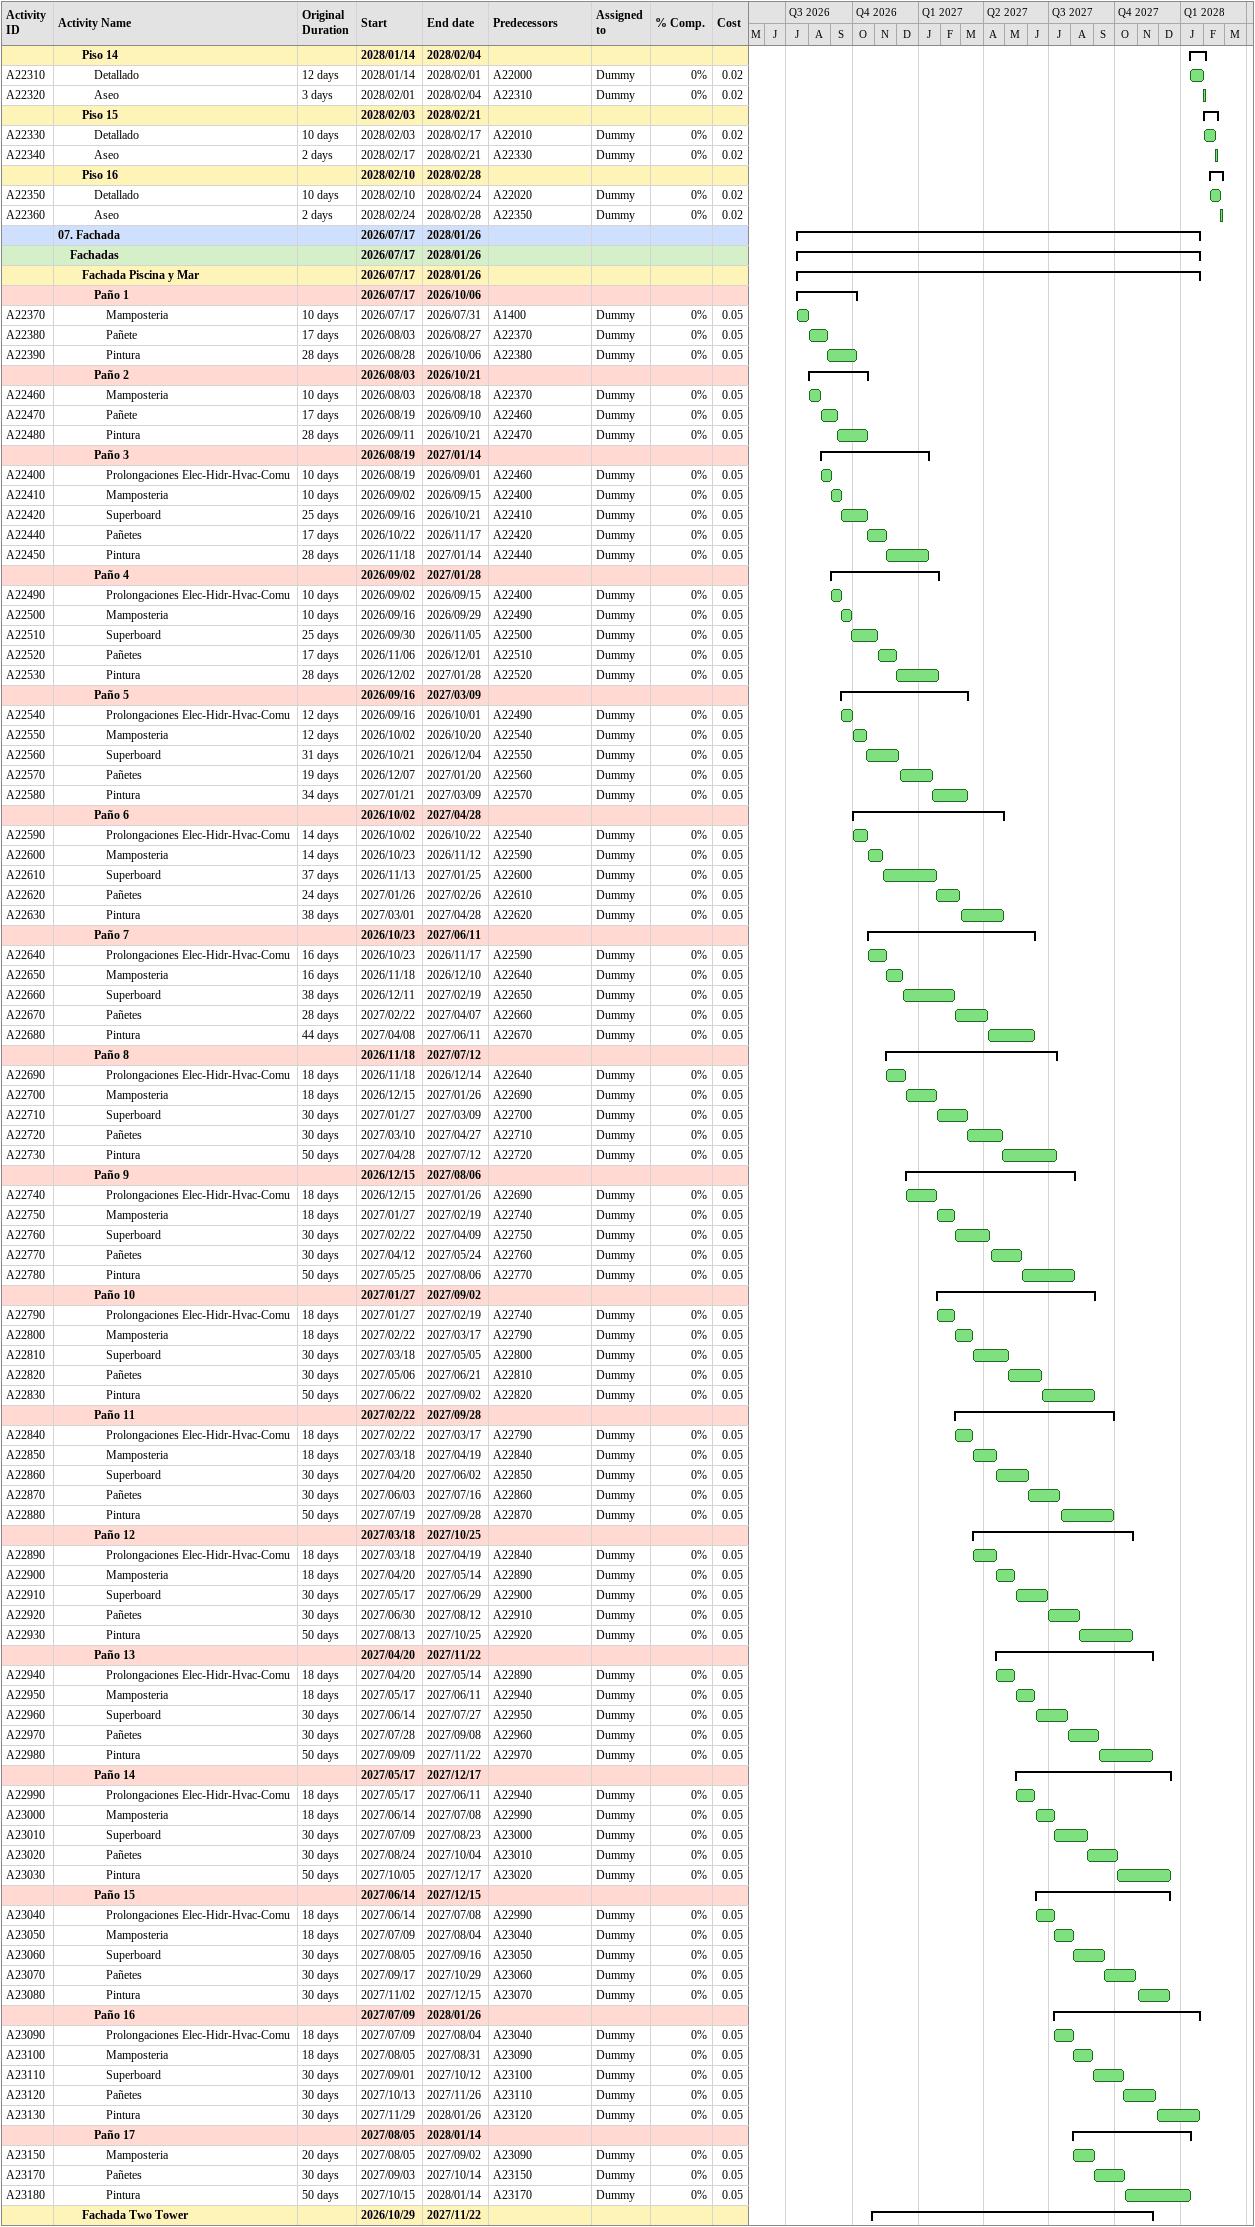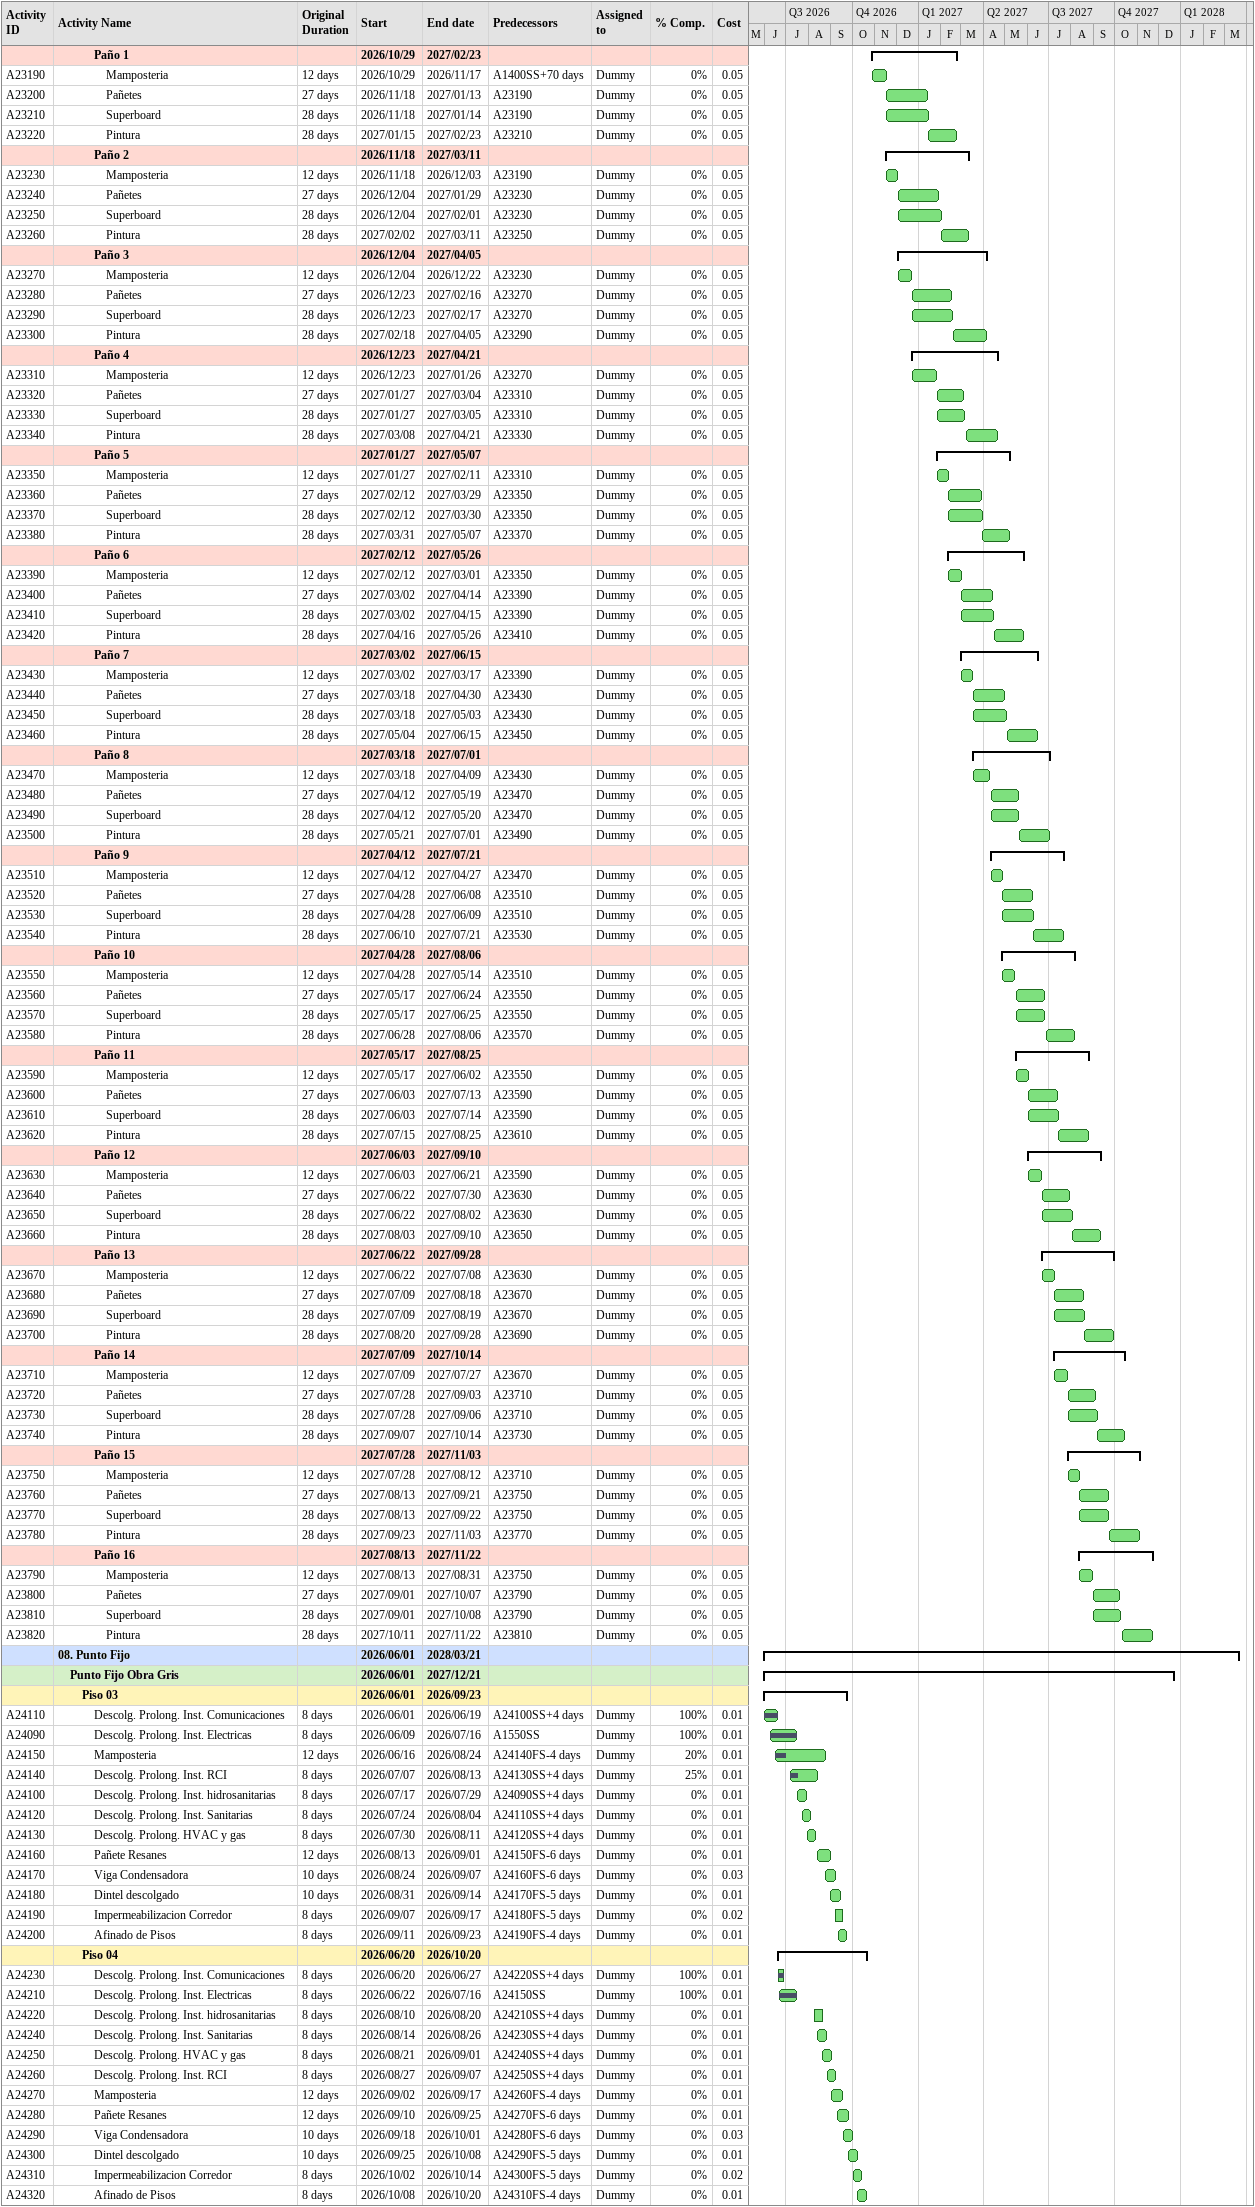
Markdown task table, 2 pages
| ID | Level | Task | Original duration | Start | Finish | Predecessors | Resources | % complete | Cost |
|---|---|---|---|---|---|---|---|---|---|
|  | 3 | **Piso 14** |  | 2028-01-14 | 2028-02-04 |  |  |  |  |
| A22310 | 4 | Detallado | 12d | 2028-01-14 | 2028-02-01 | A22000 | Dummy | 0 | 0.02 |
| A22320 | 4 | Aseo | 3d | 2028-02-01 | 2028-02-04 | A22310 | Dummy | 0 | 0.02 |
|  | 3 | **Piso 15** |  | 2028-02-03 | 2028-02-21 |  |  |  |  |
| A22330 | 4 | Detallado | 10d | 2028-02-03 | 2028-02-17 | A22010 | Dummy | 0 | 0.02 |
| A22340 | 4 | Aseo | 2d | 2028-02-17 | 2028-02-21 | A22330 | Dummy | 0 | 0.02 |
|  | 3 | **Piso 16** |  | 2028-02-10 | 2028-02-28 |  |  |  |  |
| A22350 | 4 | Detallado | 10d | 2028-02-10 | 2028-02-24 | A22020 | Dummy | 0 | 0.02 |
| A22360 | 4 | Aseo | 2d | 2028-02-24 | 2028-02-28 | A22350 | Dummy | 0 | 0.02 |
|  | 1 | **07. Fachada** |  | 2026-07-17 | 2028-01-26 |  |  |  |  |
|  | 2 | **Fachadas** |  | 2026-07-17 | 2028-01-26 |  |  |  |  |
|  | 3 | **Fachada Piscina y Mar** |  | 2026-07-17 | 2028-01-26 |  |  |  |  |
|  | 4 | **Paño 1** |  | 2026-07-17 | 2026-10-06 |  |  |  |  |
| A22370 | 5 | Mamposteria | 10d | 2026-07-17 | 2026-07-31 | A1400 | Dummy | 0 | 0.05 |
| A22380 | 5 | Pañete | 17d | 2026-08-03 | 2026-08-27 | A22370 | Dummy | 0 | 0.05 |
| A22390 | 5 | Pintura | 28d | 2026-08-28 | 2026-10-06 | A22380 | Dummy | 0 | 0.05 |
|  | 4 | **Paño 2** |  | 2026-08-03 | 2026-10-21 |  |  |  |  |
| A22460 | 5 | Mamposteria | 10d | 2026-08-03 | 2026-08-18 | A22370 | Dummy | 0 | 0.05 |
| A22470 | 5 | Pañete | 17d | 2026-08-19 | 2026-09-10 | A22460 | Dummy | 0 | 0.05 |
| A22480 | 5 | Pintura | 28d | 2026-09-11 | 2026-10-21 | A22470 | Dummy | 0 | 0.05 |
|  | 4 | **Paño 3** |  | 2026-08-19 | 2027-01-14 |  |  |  |  |
| A22400 | 5 | Prolongaciones Elec-Hidr-Hvac-Comu | 10d | 2026-08-19 | 2026-09-01 | A22460 | Dummy | 0 | 0.05 |
| A22410 | 5 | Mamposteria | 10d | 2026-09-02 | 2026-09-15 | A22400 | Dummy | 0 | 0.05 |
| A22420 | 5 | Superboard | 25d | 2026-09-16 | 2026-10-21 | A22410 | Dummy | 0 | 0.05 |
| A22440 | 5 | Pañetes | 17d | 2026-10-22 | 2026-11-17 | A22420 | Dummy | 0 | 0.05 |
| A22450 | 5 | Pintura | 28d | 2026-11-18 | 2027-01-14 | A22440 | Dummy | 0 | 0.05 |
|  | 4 | **Paño 4** |  | 2026-09-02 | 2027-01-28 |  |  |  |  |
| A22490 | 5 | Prolongaciones Elec-Hidr-Hvac-Comu | 10d | 2026-09-02 | 2026-09-15 | A22400 | Dummy | 0 | 0.05 |
| A22500 | 5 | Mamposteria | 10d | 2026-09-16 | 2026-09-29 | A22490 | Dummy | 0 | 0.05 |
| A22510 | 5 | Superboard | 25d | 2026-09-30 | 2026-11-05 | A22500 | Dummy | 0 | 0.05 |
| A22520 | 5 | Pañetes | 17d | 2026-11-06 | 2026-12-01 | A22510 | Dummy | 0 | 0.05 |
| A22530 | 5 | Pintura | 28d | 2026-12-02 | 2027-01-28 | A22520 | Dummy | 0 | 0.05 |
|  | 4 | **Paño 5** |  | 2026-09-16 | 2027-03-09 |  |  |  |  |
| A22540 | 5 | Prolongaciones Elec-Hidr-Hvac-Comu | 12d | 2026-09-16 | 2026-10-01 | A22490 | Dummy | 0 | 0.05 |
| A22550 | 5 | Mamposteria | 12d | 2026-10-02 | 2026-10-20 | A22540 | Dummy | 0 | 0.05 |
| A22560 | 5 | Superboard | 31d | 2026-10-21 | 2026-12-04 | A22550 | Dummy | 0 | 0.05 |
| A22570 | 5 | Pañetes | 19d | 2026-12-07 | 2027-01-20 | A22560 | Dummy | 0 | 0.05 |
| A22580 | 5 | Pintura | 34d | 2027-01-21 | 2027-03-09 | A22570 | Dummy | 0 | 0.05 |
|  | 4 | **Paño 6** |  | 2026-10-02 | 2027-04-28 |  |  |  |  |
| A22590 | 5 | Prolongaciones Elec-Hidr-Hvac-Comu | 14d | 2026-10-02 | 2026-10-22 | A22540 | Dummy | 0 | 0.05 |
| A22600 | 5 | Mamposteria | 14d | 2026-10-23 | 2026-11-12 | A22590 | Dummy | 0 | 0.05 |
| A22610 | 5 | Superboard | 37d | 2026-11-13 | 2027-01-25 | A22600 | Dummy | 0 | 0.05 |
| A22620 | 5 | Pañetes | 24d | 2027-01-26 | 2027-02-26 | A22610 | Dummy | 0 | 0.05 |
| A22630 | 5 | Pintura | 38d | 2027-03-01 | 2027-04-28 | A22620 | Dummy | 0 | 0.05 |
|  | 4 | **Paño 7** |  | 2026-10-23 | 2027-06-11 |  |  |  |  |
| A22640 | 5 | Prolongaciones Elec-Hidr-Hvac-Comu | 16d | 2026-10-23 | 2026-11-17 | A22590 | Dummy | 0 | 0.05 |
| A22650 | 5 | Mamposteria | 16d | 2026-11-18 | 2026-12-10 | A22640 | Dummy | 0 | 0.05 |
| A22660 | 5 | Superboard | 38d | 2026-12-11 | 2027-02-19 | A22650 | Dummy | 0 | 0.05 |
| A22670 | 5 | Pañetes | 28d | 2027-02-22 | 2027-04-07 | A22660 | Dummy | 0 | 0.05 |
| A22680 | 5 | Pintura | 44d | 2027-04-08 | 2027-06-11 | A22670 | Dummy | 0 | 0.05 |
|  | 4 | **Paño 8** |  | 2026-11-18 | 2027-07-12 |  |  |  |  |
| A22690 | 5 | Prolongaciones Elec-Hidr-Hvac-Comu | 18d | 2026-11-18 | 2026-12-14 | A22640 | Dummy | 0 | 0.05 |
| A22700 | 5 | Mamposteria | 18d | 2026-12-15 | 2027-01-26 | A22690 | Dummy | 0 | 0.05 |
| A22710 | 5 | Superboard | 30d | 2027-01-27 | 2027-03-09 | A22700 | Dummy | 0 | 0.05 |
| A22720 | 5 | Pañetes | 30d | 2027-03-10 | 2027-04-27 | A22710 | Dummy | 0 | 0.05 |
| A22730 | 5 | Pintura | 50d | 2027-04-28 | 2027-07-12 | A22720 | Dummy | 0 | 0.05 |
|  | 4 | **Paño 9** |  | 2026-12-15 | 2027-08-06 |  |  |  |  |
| A22740 | 5 | Prolongaciones Elec-Hidr-Hvac-Comu | 18d | 2026-12-15 | 2027-01-26 | A22690 | Dummy | 0 | 0.05 |
| A22750 | 5 | Mamposteria | 18d | 2027-01-27 | 2027-02-19 | A22740 | Dummy | 0 | 0.05 |
| A22760 | 5 | Superboard | 30d | 2027-02-22 | 2027-04-09 | A22750 | Dummy | 0 | 0.05 |
| A22770 | 5 | Pañetes | 30d | 2027-04-12 | 2027-05-24 | A22760 | Dummy | 0 | 0.05 |
| A22780 | 5 | Pintura | 50d | 2027-05-25 | 2027-08-06 | A22770 | Dummy | 0 | 0.05 |
|  | 4 | **Paño 10** |  | 2027-01-27 | 2027-09-02 |  |  |  |  |
| A22790 | 5 | Prolongaciones Elec-Hidr-Hvac-Comu | 18d | 2027-01-27 | 2027-02-19 | A22740 | Dummy | 0 | 0.05 |
| A22800 | 5 | Mamposteria | 18d | 2027-02-22 | 2027-03-17 | A22790 | Dummy | 0 | 0.05 |
| A22810 | 5 | Superboard | 30d | 2027-03-18 | 2027-05-05 | A22800 | Dummy | 0 | 0.05 |
| A22820 | 5 | Pañetes | 30d | 2027-05-06 | 2027-06-21 | A22810 | Dummy | 0 | 0.05 |
| A22830 | 5 | Pintura | 50d | 2027-06-22 | 2027-09-02 | A22820 | Dummy | 0 | 0.05 |
|  | 4 | **Paño 11** |  | 2027-02-22 | 2027-09-28 |  |  |  |  |
| A22840 | 5 | Prolongaciones Elec-Hidr-Hvac-Comu | 18d | 2027-02-22 | 2027-03-17 | A22790 | Dummy | 0 | 0.05 |
| A22850 | 5 | Mamposteria | 18d | 2027-03-18 | 2027-04-19 | A22840 | Dummy | 0 | 0.05 |
| A22860 | 5 | Superboard | 30d | 2027-04-20 | 2027-06-02 | A22850 | Dummy | 0 | 0.05 |
| A22870 | 5 | Pañetes | 30d | 2027-06-03 | 2027-07-16 | A22860 | Dummy | 0 | 0.05 |
| A22880 | 5 | Pintura | 50d | 2027-07-19 | 2027-09-28 | A22870 | Dummy | 0 | 0.05 |
|  | 4 | **Paño 12** |  | 2027-03-18 | 2027-10-25 |  |  |  |  |
| A22890 | 5 | Prolongaciones Elec-Hidr-Hvac-Comu | 18d | 2027-03-18 | 2027-04-19 | A22840 | Dummy | 0 | 0.05 |
| A22900 | 5 | Mamposteria | 18d | 2027-04-20 | 2027-05-14 | A22890 | Dummy | 0 | 0.05 |
| A22910 | 5 | Superboard | 30d | 2027-05-17 | 2027-06-29 | A22900 | Dummy | 0 | 0.05 |
| A22920 | 5 | Pañetes | 30d | 2027-06-30 | 2027-08-12 | A22910 | Dummy | 0 | 0.05 |
| A22930 | 5 | Pintura | 50d | 2027-08-13 | 2027-10-25 | A22920 | Dummy | 0 | 0.05 |
|  | 4 | **Paño 13** |  | 2027-04-20 | 2027-11-22 |  |  |  |  |
| A22940 | 5 | Prolongaciones Elec-Hidr-Hvac-Comu | 18d | 2027-04-20 | 2027-05-14 | A22890 | Dummy | 0 | 0.05 |
| A22950 | 5 | Mamposteria | 18d | 2027-05-17 | 2027-06-11 | A22940 | Dummy | 0 | 0.05 |
| A22960 | 5 | Superboard | 30d | 2027-06-14 | 2027-07-27 | A22950 | Dummy | 0 | 0.05 |
| A22970 | 5 | Pañetes | 30d | 2027-07-28 | 2027-09-08 | A22960 | Dummy | 0 | 0.05 |
| A22980 | 5 | Pintura | 50d | 2027-09-09 | 2027-11-22 | A22970 | Dummy | 0 | 0.05 |
|  | 4 | **Paño 14** |  | 2027-05-17 | 2027-12-17 |  |  |  |  |
| A22990 | 5 | Prolongaciones Elec-Hidr-Hvac-Comu | 18d | 2027-05-17 | 2027-06-11 | A22940 | Dummy | 0 | 0.05 |
| A23000 | 5 | Mamposteria | 18d | 2027-06-14 | 2027-07-08 | A22990 | Dummy | 0 | 0.05 |
| A23010 | 5 | Superboard | 30d | 2027-07-09 | 2027-08-23 | A23000 | Dummy | 0 | 0.05 |
| A23020 | 5 | Pañetes | 30d | 2027-08-24 | 2027-10-04 | A23010 | Dummy | 0 | 0.05 |
| A23030 | 5 | Pintura | 50d | 2027-10-05 | 2027-12-17 | A23020 | Dummy | 0 | 0.05 |
|  | 4 | **Paño 15** |  | 2027-06-14 | 2027-12-15 |  |  |  |  |
| A23040 | 5 | Prolongaciones Elec-Hidr-Hvac-Comu | 18d | 2027-06-14 | 2027-07-08 | A22990 | Dummy | 0 | 0.05 |
| A23050 | 5 | Mamposteria | 18d | 2027-07-09 | 2027-08-04 | A23040 | Dummy | 0 | 0.05 |
| A23060 | 5 | Superboard | 30d | 2027-08-05 | 2027-09-16 | A23050 | Dummy | 0 | 0.05 |
| A23070 | 5 | Pañetes | 30d | 2027-09-17 | 2027-10-29 | A23060 | Dummy | 0 | 0.05 |
| A23080 | 5 | Pintura | 30d | 2027-11-02 | 2027-12-15 | A23070 | Dummy | 0 | 0.05 |
|  | 4 | **Paño 16** |  | 2027-07-09 | 2028-01-26 |  |  |  |  |
| A23090 | 5 | Prolongaciones Elec-Hidr-Hvac-Comu | 18d | 2027-07-09 | 2027-08-04 | A23040 | Dummy | 0 | 0.05 |
| A23100 | 5 | Mamposteria | 18d | 2027-08-05 | 2027-08-31 | A23090 | Dummy | 0 | 0.05 |
| A23110 | 5 | Superboard | 30d | 2027-09-01 | 2027-10-12 | A23100 | Dummy | 0 | 0.05 |
| A23120 | 5 | Pañetes | 30d | 2027-10-13 | 2027-11-26 | A23110 | Dummy | 0 | 0.05 |
| A23130 | 5 | Pintura | 30d | 2027-11-29 | 2028-01-26 | A23120 | Dummy | 0 | 0.05 |
|  | 4 | **Paño 17** |  | 2027-08-05 | 2028-01-14 |  |  |  |  |
| A23150 | 5 | Mamposteria | 20d | 2027-08-05 | 2027-09-02 | A23090 | Dummy | 0 | 0.05 |
| A23170 | 5 | Pañetes | 30d | 2027-09-03 | 2027-10-14 | A23150 | Dummy | 0 | 0.05 |
| A23180 | 5 | Pintura | 50d | 2027-10-15 | 2028-01-14 | A23170 | Dummy | 0 | 0.05 |
|  | 3 | **Fachada Two Tower** |  | 2026-10-29 | 2027-11-22 |  |  |  |  |
|  | 4 | **Paño 1** |  | 2026-10-29 | 2027-02-23 |  |  |  |  |
| A23190 | 5 | Mamposteria | 12d | 2026-10-29 | 2026-11-17 | A1400SS+70d | Dummy | 0 | 0.05 |
| A23200 | 5 | Pañetes | 27d | 2026-11-18 | 2027-01-13 | A23190 | Dummy | 0 | 0.05 |
| A23210 | 5 | Superboard | 28d | 2026-11-18 | 2027-01-14 | A23190 | Dummy | 0 | 0.05 |
| A23220 | 5 | Pintura | 28d | 2027-01-15 | 2027-02-23 | A23210 | Dummy | 0 | 0.05 |
|  | 4 | **Paño 2** |  | 2026-11-18 | 2027-03-11 |  |  |  |  |
| A23230 | 5 | Mamposteria | 12d | 2026-11-18 | 2026-12-03 | A23190 | Dummy | 0 | 0.05 |
| A23240 | 5 | Pañetes | 27d | 2026-12-04 | 2027-01-29 | A23230 | Dummy | 0 | 0.05 |
| A23250 | 5 | Superboard | 28d | 2026-12-04 | 2027-02-01 | A23230 | Dummy | 0 | 0.05 |
| A23260 | 5 | Pintura | 28d | 2027-02-02 | 2027-03-11 | A23250 | Dummy | 0 | 0.05 |
|  | 4 | **Paño 3** |  | 2026-12-04 | 2027-04-05 |  |  |  |  |
| A23270 | 5 | Mamposteria | 12d | 2026-12-04 | 2026-12-22 | A23230 | Dummy | 0 | 0.05 |
| A23280 | 5 | Pañetes | 27d | 2026-12-23 | 2027-02-16 | A23270 | Dummy | 0 | 0.05 |
| A23290 | 5 | Superboard | 28d | 2026-12-23 | 2027-02-17 | A23270 | Dummy | 0 | 0.05 |
| A23300 | 5 | Pintura | 28d | 2027-02-18 | 2027-04-05 | A23290 | Dummy | 0 | 0.05 |
|  | 4 | **Paño 4** |  | 2026-12-23 | 2027-04-21 |  |  |  |  |
| A23310 | 5 | Mamposteria | 12d | 2026-12-23 | 2027-01-26 | A23270 | Dummy | 0 | 0.05 |
| A23320 | 5 | Pañetes | 27d | 2027-01-27 | 2027-03-04 | A23310 | Dummy | 0 | 0.05 |
| A23330 | 5 | Superboard | 28d | 2027-01-27 | 2027-03-05 | A23310 | Dummy | 0 | 0.05 |
| A23340 | 5 | Pintura | 28d | 2027-03-08 | 2027-04-21 | A23330 | Dummy | 0 | 0.05 |
|  | 4 | **Paño 5** |  | 2027-01-27 | 2027-05-07 |  |  |  |  |
| A23350 | 5 | Mamposteria | 12d | 2027-01-27 | 2027-02-11 | A23310 | Dummy | 0 | 0.05 |
| A23360 | 5 | Pañetes | 27d | 2027-02-12 | 2027-03-29 | A23350 | Dummy | 0 | 0.05 |
| A23370 | 5 | Superboard | 28d | 2027-02-12 | 2027-03-30 | A23350 | Dummy | 0 | 0.05 |
| A23380 | 5 | Pintura | 28d | 2027-03-31 | 2027-05-07 | A23370 | Dummy | 0 | 0.05 |
|  | 4 | **Paño 6** |  | 2027-02-12 | 2027-05-26 |  |  |  |  |
| A23390 | 5 | Mamposteria | 12d | 2027-02-12 | 2027-03-01 | A23350 | Dummy | 0 | 0.05 |
| A23400 | 5 | Pañetes | 27d | 2027-03-02 | 2027-04-14 | A23390 | Dummy | 0 | 0.05 |
| A23410 | 5 | Superboard | 28d | 2027-03-02 | 2027-04-15 | A23390 | Dummy | 0 | 0.05 |
| A23420 | 5 | Pintura | 28d | 2027-04-16 | 2027-05-26 | A23410 | Dummy | 0 | 0.05 |
|  | 4 | **Paño 7** |  | 2027-03-02 | 2027-06-15 |  |  |  |  |
| A23430 | 5 | Mamposteria | 12d | 2027-03-02 | 2027-03-17 | A23390 | Dummy | 0 | 0.05 |
| A23440 | 5 | Pañetes | 27d | 2027-03-18 | 2027-04-30 | A23430 | Dummy | 0 | 0.05 |
| A23450 | 5 | Superboard | 28d | 2027-03-18 | 2027-05-03 | A23430 | Dummy | 0 | 0.05 |
| A23460 | 5 | Pintura | 28d | 2027-05-04 | 2027-06-15 | A23450 | Dummy | 0 | 0.05 |
|  | 4 | **Paño 8** |  | 2027-03-18 | 2027-07-01 |  |  |  |  |
| A23470 | 5 | Mamposteria | 12d | 2027-03-18 | 2027-04-09 | A23430 | Dummy | 0 | 0.05 |
| A23480 | 5 | Pañetes | 27d | 2027-04-12 | 2027-05-19 | A23470 | Dummy | 0 | 0.05 |
| A23490 | 5 | Superboard | 28d | 2027-04-12 | 2027-05-20 | A23470 | Dummy | 0 | 0.05 |
| A23500 | 5 | Pintura | 28d | 2027-05-21 | 2027-07-01 | A23490 | Dummy | 0 | 0.05 |
|  | 4 | **Paño 9** |  | 2027-04-12 | 2027-07-21 |  |  |  |  |
| A23510 | 5 | Mamposteria | 12d | 2027-04-12 | 2027-04-27 | A23470 | Dummy | 0 | 0.05 |
| A23520 | 5 | Pañetes | 27d | 2027-04-28 | 2027-06-08 | A23510 | Dummy | 0 | 0.05 |
| A23530 | 5 | Superboard | 28d | 2027-04-28 | 2027-06-09 | A23510 | Dummy | 0 | 0.05 |
| A23540 | 5 | Pintura | 28d | 2027-06-10 | 2027-07-21 | A23530 | Dummy | 0 | 0.05 |
|  | 4 | **Paño 10** |  | 2027-04-28 | 2027-08-06 |  |  |  |  |
| A23550 | 5 | Mamposteria | 12d | 2027-04-28 | 2027-05-14 | A23510 | Dummy | 0 | 0.05 |
| A23560 | 5 | Pañetes | 27d | 2027-05-17 | 2027-06-24 | A23550 | Dummy | 0 | 0.05 |
| A23570 | 5 | Superboard | 28d | 2027-05-17 | 2027-06-25 | A23550 | Dummy | 0 | 0.05 |
| A23580 | 5 | Pintura | 28d | 2027-06-28 | 2027-08-06 | A23570 | Dummy | 0 | 0.05 |
|  | 4 | **Paño 11** |  | 2027-05-17 | 2027-08-25 |  |  |  |  |
| A23590 | 5 | Mamposteria | 12d | 2027-05-17 | 2027-06-02 | A23550 | Dummy | 0 | 0.05 |
| A23600 | 5 | Pañetes | 27d | 2027-06-03 | 2027-07-13 | A23590 | Dummy | 0 | 0.05 |
| A23610 | 5 | Superboard | 28d | 2027-06-03 | 2027-07-14 | A23590 | Dummy | 0 | 0.05 |
| A23620 | 5 | Pintura | 28d | 2027-07-15 | 2027-08-25 | A23610 | Dummy | 0 | 0.05 |
|  | 4 | **Paño 12** |  | 2027-06-03 | 2027-09-10 |  |  |  |  |
| A23630 | 5 | Mamposteria | 12d | 2027-06-03 | 2027-06-21 | A23590 | Dummy | 0 | 0.05 |
| A23640 | 5 | Pañetes | 27d | 2027-06-22 | 2027-07-30 | A23630 | Dummy | 0 | 0.05 |
| A23650 | 5 | Superboard | 28d | 2027-06-22 | 2027-08-02 | A23630 | Dummy | 0 | 0.05 |
| A23660 | 5 | Pintura | 28d | 2027-08-03 | 2027-09-10 | A23650 | Dummy | 0 | 0.05 |
|  | 4 | **Paño 13** |  | 2027-06-22 | 2027-09-28 |  |  |  |  |
| A23670 | 5 | Mamposteria | 12d | 2027-06-22 | 2027-07-08 | A23630 | Dummy | 0 | 0.05 |
| A23680 | 5 | Pañetes | 27d | 2027-07-09 | 2027-08-18 | A23670 | Dummy | 0 | 0.05 |
| A23690 | 5 | Superboard | 28d | 2027-07-09 | 2027-08-19 | A23670 | Dummy | 0 | 0.05 |
| A23700 | 5 | Pintura | 28d | 2027-08-20 | 2027-09-28 | A23690 | Dummy | 0 | 0.05 |
|  | 4 | **Paño 14** |  | 2027-07-09 | 2027-10-14 |  |  |  |  |
| A23710 | 5 | Mamposteria | 12d | 2027-07-09 | 2027-07-27 | A23670 | Dummy | 0 | 0.05 |
| A23720 | 5 | Pañetes | 27d | 2027-07-28 | 2027-09-03 | A23710 | Dummy | 0 | 0.05 |
| A23730 | 5 | Superboard | 28d | 2027-07-28 | 2027-09-06 | A23710 | Dummy | 0 | 0.05 |
| A23740 | 5 | Pintura | 28d | 2027-09-07 | 2027-10-14 | A23730 | Dummy | 0 | 0.05 |
|  | 4 | **Paño 15** |  | 2027-07-28 | 2027-11-03 |  |  |  |  |
| A23750 | 5 | Mamposteria | 12d | 2027-07-28 | 2027-08-12 | A23710 | Dummy | 0 | 0.05 |
| A23760 | 5 | Pañetes | 27d | 2027-08-13 | 2027-09-21 | A23750 | Dummy | 0 | 0.05 |
| A23770 | 5 | Superboard | 28d | 2027-08-13 | 2027-09-22 | A23750 | Dummy | 0 | 0.05 |
| A23780 | 5 | Pintura | 28d | 2027-09-23 | 2027-11-03 | A23770 | Dummy | 0 | 0.05 |
|  | 4 | **Paño 16** |  | 2027-08-13 | 2027-11-22 |  |  |  |  |
| A23790 | 5 | Mamposteria | 12d | 2027-08-13 | 2027-08-31 | A23750 | Dummy | 0 | 0.05 |
| A23800 | 5 | Pañetes | 27d | 2027-09-01 | 2027-10-07 | A23790 | Dummy | 0 | 0.05 |
| A23810 | 5 | Superboard | 28d | 2027-09-01 | 2027-10-08 | A23790 | Dummy | 0 | 0.05 |
| A23820 | 5 | Pintura | 28d | 2027-10-11 | 2027-11-22 | A23810 | Dummy | 0 | 0.05 |
|  | 1 | **08. Punto Fijo** |  | 2026-06-01 | 2028-03-21 |  |  |  |  |
|  | 2 | **Punto Fijo Obra Gris** |  | 2026-06-01 | 2027-12-21 |  |  |  |  |
|  | 3 | **Piso 03** |  | 2026-06-01 | 2026-09-23 |  |  |  |  |
| A24110 | 4 | Descolg. Prolong. Inst. Comunicaciones | 8d | 2026-06-01 | 2026-06-19 | A24100SS+4d | Dummy | 100 | 0.01 |
| A24090 | 4 | Descolg. Prolong. Inst. Electricas | 8d | 2026-06-09 | 2026-07-16 | A1550SS | Dummy | 100 | 0.01 |
| A24150 | 4 | Mamposteria | 12d | 2026-06-16 | 2026-08-24 | A24140FS-4d | Dummy | 20 | 0.01 |
| A24140 | 4 | Descolg. Prolong. Inst. RCI | 8d | 2026-07-07 | 2026-08-13 | A24130SS+4d | Dummy | 25 | 0.01 |
| A24100 | 4 | Descolg. Prolong. Inst. hidrosanitarias | 8d | 2026-07-17 | 2026-07-29 | A24090SS+4d | Dummy | 0 | 0.01 |
| A24120 | 4 | Descolg. Prolong. Inst. Sanitarias | 8d | 2026-07-24 | 2026-08-04 | A24110SS+4d | Dummy | 0 | 0.01 |
| A24130 | 4 | Descolg. Prolong. HVAC y gas | 8d | 2026-07-30 | 2026-08-11 | A24120SS+4d | Dummy | 0 | 0.01 |
| A24160 | 4 | Pañete Resanes | 12d | 2026-08-13 | 2026-09-01 | A24150FS-6d | Dummy | 0 | 0.01 |
| A24170 | 4 | Viga Condensadora | 10d | 2026-08-24 | 2026-09-07 | A24160FS-6d | Dummy | 0 | 0.03 |
| A24180 | 4 | Dintel descolgado | 10d | 2026-08-31 | 2026-09-14 | A24170FS-5d | Dummy | 0 | 0.01 |
| A24190 | 4 | Impermeabilizacion Corredor | 8d | 2026-09-07 | 2026-09-17 | A24180FS-5d | Dummy | 0 | 0.02 |
| A24200 | 4 | Afinado de Pisos | 8d | 2026-09-11 | 2026-09-23 | A24190FS-4d | Dummy | 0 | 0.01 |
|  | 3 | **Piso 04** |  | 2026-06-20 | 2026-10-20 |  |  |  |  |
| A24230 | 4 | Descolg. Prolong. Inst. Comunicaciones | 8d | 2026-06-20 | 2026-06-27 | A24220SS+4d | Dummy | 100 | 0.01 |
| A24210 | 4 | Descolg. Prolong. Inst. Electricas | 8d | 2026-06-22 | 2026-07-16 | A24150SS | Dummy | 100 | 0.01 |
| A24220 | 4 | Descolg. Prolong. Inst. hidrosanitarias | 8d | 2026-08-10 | 2026-08-20 | A24210SS+4d | Dummy | 0 | 0.01 |
| A24240 | 4 | Descolg. Prolong. Inst. Sanitarias | 8d | 2026-08-14 | 2026-08-26 | A24230SS+4d | Dummy | 0 | 0.01 |
| A24250 | 4 | Descolg. Prolong. HVAC y gas | 8d | 2026-08-21 | 2026-09-01 | A24240SS+4d | Dummy | 0 | 0.01 |
| A24260 | 4 | Descolg. Prolong. Inst. RCI | 8d | 2026-08-27 | 2026-09-07 | A24250SS+4d | Dummy | 0 | 0.01 |
| A24270 | 4 | Mamposteria | 12d | 2026-09-02 | 2026-09-17 | A24260FS-4d | Dummy | 0 | 0.01 |
| A24280 | 4 | Pañete Resanes | 12d | 2026-09-10 | 2026-09-25 | A24270FS-6d | Dummy | 0 | 0.01 |
| A24290 | 4 | Viga Condensadora | 10d | 2026-09-18 | 2026-10-01 | A24280FS-6d | Dummy | 0 | 0.03 |
| A24300 | 4 | Dintel descolgado | 10d | 2026-09-25 | 2026-10-08 | A24290FS-5d | Dummy | 0 | 0.01 |
| A24310 | 4 | Impermeabilizacion Corredor | 8d | 2026-10-02 | 2026-10-14 | A24300FS-5d | Dummy | 0 | 0.02 |
| A24320 | 4 | Afinado de Pisos | 8d | 2026-10-08 | 2026-10-20 | A24310FS-4d | Dummy | 0 | 0.01 |
